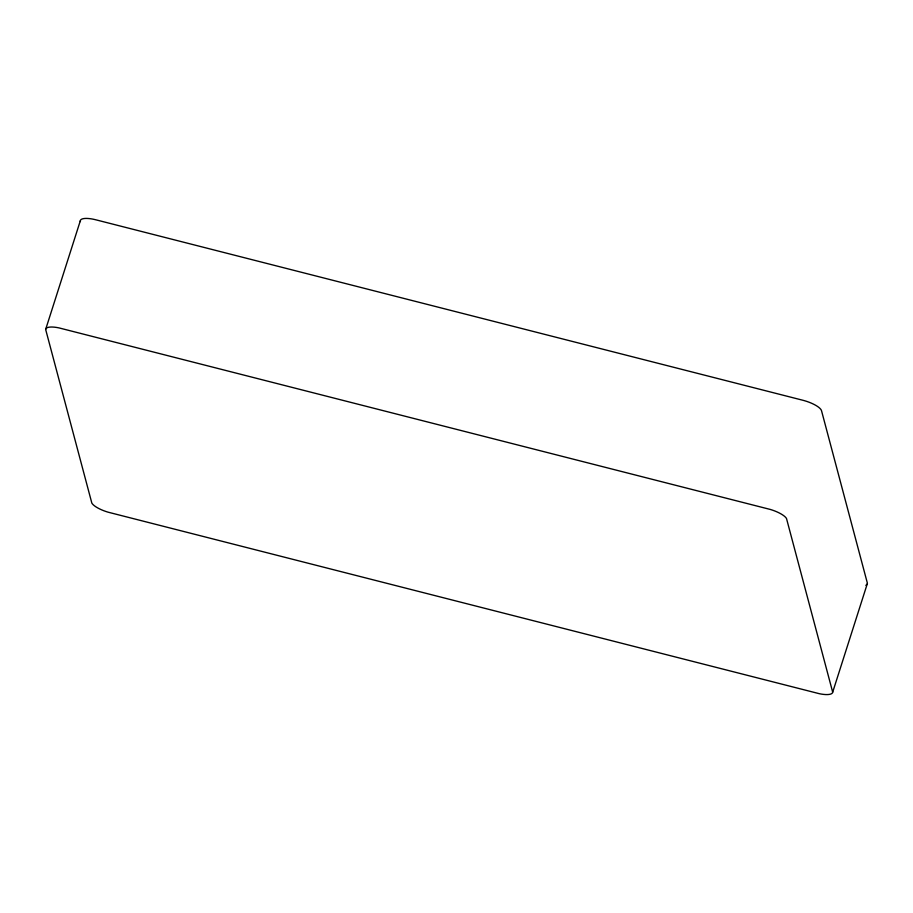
<?xml version="1.0" encoding="UTF-8"?>
<svg xmlns="http://www.w3.org/2000/svg" width="913" height="913" viewBox="0 0 913 913"><rect width="100%" height="100%" fill="white"/><g stroke="black" fill="none" stroke-linecap="round" stroke-linejoin="round"><path stroke-width="1.37" d="M867.35 583.567L832.69 692.18A17.952 5.455 17.7 0 1 819.372 693.709L107.962 512.147A17.952 5.455 17.7 0 1 91.836 503.097L45.65 329.433L80.31 220.82M832.69 692.18L786.504 518.516A17.952 5.455 17.7 0 0 770.367 509.465L58.968 327.893A17.952 5.455 17.7 0 0 45.65 329.433M866.608 584.822A17.952 5.455 17.7 0 1 865.809 585.29M867.122 584.252A17.952 5.455 17.7 0 0 867.282 582.802L821.529 410.747A17.952 5.455 17.7 0 0 802.789 400.236L95.842 219.805A17.952 5.455 17.7 0 0 80.378 221.585"/></g></svg>
